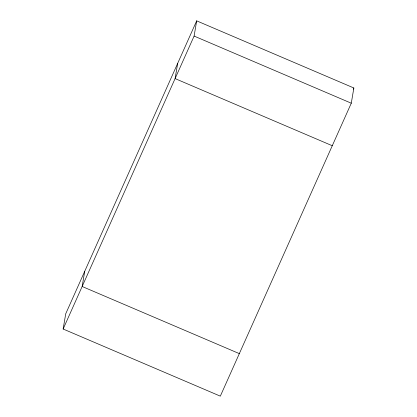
<?xml version="1.0" encoding="UTF-8"?>
<svg xmlns="http://www.w3.org/2000/svg" width="417" height="417" viewBox="0 0 417 417"><rect width="100%" height="100%" fill="white"/><g stroke="black" fill="none" stroke-linecap="round" stroke-linejoin="round"><path stroke-width="0.63" d="M63.144 329.018L65.719 313.798L196.678 20.85L353.856 87.982L351.281 103.202L220.322 396.15L63.144 329.018L194.108 36.071L196.678 20.85M84.729 271.274L82.159 286.495L239.332 353.626M177.668 63.374L175.098 78.594L332.271 145.726M353.324 89.165L353.856 87.982M194.108 36.071L351.281 103.202"/></g></svg>
